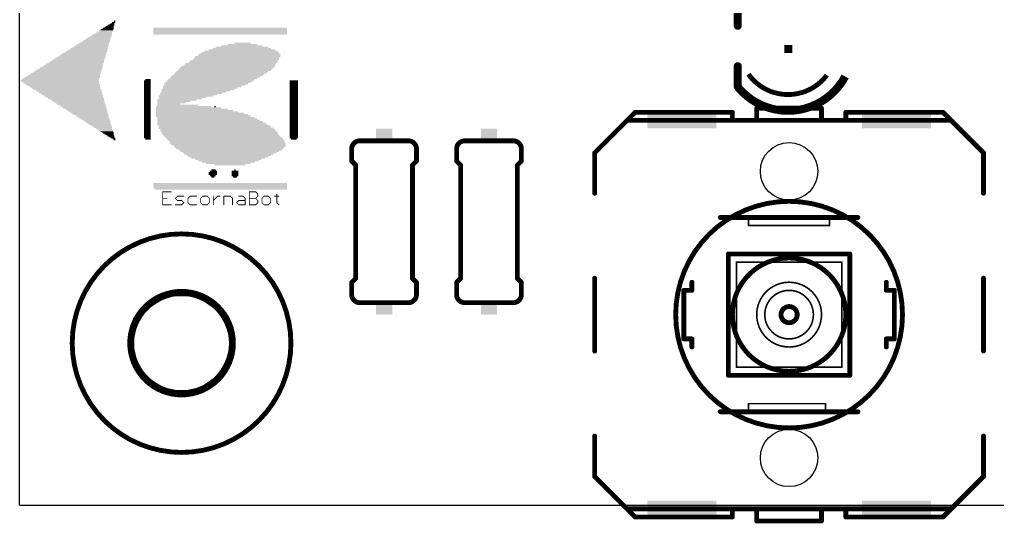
# Model space of a CAD drawing. Extents: x -0.2 to 48.8, y -0.6 to 46.4.
# Drawn here: x 0 to 30.66, y -0.58 to 15.24 of the extents above; entities that cross this region are included whole.
import ezdxf

# ---------------------------------------------------------------- set-up
doc = ezdxf.new("R2010")
doc.units = 0
doc.layers.add('20', color=7, linetype='CONTINUOUS')
doc.layers.add('21', color=253, linetype='CONTINUOUS')

# ---------------------------------------------------------------- blocks, each defined once
blk = doc.blocks.new('RECT')
blk.add_solid([(-0.5, -0.5), (0.5, -0.5), (-0.5, 0.5), (0.5, 0.5)])

msp = doc.modelspace()

# ---------------------------------------------------------------- linework, layer by layer
at = {"layer": '20'}
for q in [(0, 46.375), (48.3825, 0)]:
    msp.add_line((0, 0), q, dxfattribs=at)
for centre, radius in [((24.13, 10.4708), 0.9017), ((5.08, 5.08), 1.5), ((24.13, 1.4792), 0.9017)]:
    msp.add_circle(centre, radius, dxfattribs=at)
at = {"layer": '21'}
for points, const_width in [([(22.5202, 15.675), (22.5202, 15.04)], 0.254), ([(22.5202, 13.77), (22.5202, 13.135)], 0.254), ([(19.05, 12.071), (19.304, 12.325)], 0.1524), ([(22.352, 12.325), (19.304, 12.325)], 0.1524), ([(22.352, 12.325), (22.352, 12.071)], 0.1524), ([(23.114, 12.071), (23.114, 12.452)], 0.1524), ([(23.114, 12.452), (25.146, 12.452)], 0.1524), ([(25.146, 12.452), (25.146, 12.071)], 0.1524), ([(28.956, 12.325), (25.908, 12.325)], 0.1524), ([(25.908, 12.325), (25.908, 12.071)], 0.1524), ([(29.21, 12.071), (28.956, 12.325)], 0.1524), ([(19.05, 12.071), (18.034, 11.055)], 0.1524), ([(19.05, 12.071), (22.352, 12.071)], 0.1524), ([(22.352, 12.071), (23.114, 12.071)], 0.1524), ([(23.114, 12.071), (25.146, 12.071)], 0.1524), ([(25.908, 12.071), (25.146, 12.071)], 0.1524), ([(29.21, 12.071), (25.908, 12.071)], 0.1524), ([(30.226, 11.055), (29.21, 12.071)], 0.1524), ([(12.192, 11.43), (10.668, 11.43)], 0.1524), ([(13.958, 11.43), (15.482, 11.43)], 0.1524), ([(10.414, 11.176), (10.414, 10.795)], 0.1524), ([(12.446, 11.176), (12.446, 10.795)], 0.1524), ([(13.704, 11.176), (13.704, 10.795)], 0.1524), ([(15.736, 11.176), (15.736, 10.795)], 0.1524), ([(18.034, 11.055), (18.034, 9.785)], 0.1524), ([(30.226, 11.055), (30.226, 9.785)], 0.1524), ([(10.541, 10.668), (10.414, 10.795)], 0.1524), ([(10.541, 10.668), (10.541, 7.112)], 0.1524), ([(12.319, 10.668), (12.446, 10.795)], 0.1524), ([(12.319, 10.668), (12.319, 7.112)], 0.1524), ([(13.831, 10.668), (13.704, 10.795)], 0.1524), ([(13.831, 7.112), (13.831, 10.668)], 0.1524), ([(15.609, 10.668), (15.736, 10.795)], 0.1524), ([(15.609, 7.112), (15.609, 10.668)], 0.1524), ([(4.7565, 9.8285), (4.4853, 9.8285)], 0.0254), ([(4.4853, 9.8285), (4.4853, 9.4218)], 0.0254), ([(7.2022, 9.4218), (7.2022, 9.8285)], 0.0254), ([(7.2022, 9.8285), (7.4056, 9.8285)], 0.0254), ([(7.4056, 9.8285), (7.4734, 9.7607)], 0.0254), ([(4.4853, 9.6252), (4.6209, 9.6252)], 0.0254), ([(4.8829, 9.6252), (4.9507, 9.6929)], 0.0254), ([(4.9507, 9.5574), (4.8829, 9.6252)], 0.0254), ([(4.9507, 9.6929), (5.1541, 9.6929)], 0.0254), ([(5.0863, 9.5574), (4.9507, 9.5574)], 0.0254), ([(5.1541, 9.4896), (5.0863, 9.5574)], 0.0254), ([(5.3483, 9.6929), (5.2805, 9.6252)], 0.0254), ([(5.2805, 9.6252), (5.2805, 9.4896)], 0.0254), ([(5.5517, 9.6929), (5.3483, 9.6929)], 0.0254), ([(5.7459, 9.6929), (5.6781, 9.6252)], 0.0254), ([(5.6781, 9.6252), (5.6781, 9.4896)], 0.0254), ([(5.8815, 9.6929), (5.7459, 9.6929)], 0.0254), ([(5.9493, 9.6252), (5.8815, 9.6929)], 0.0254), ([(5.9493, 9.4896), (5.9493, 9.6252)], 0.0254), ([(6.0757, 9.4218), (6.0757, 9.6929)], 0.0254), ([(6.0757, 9.5574), (6.2113, 9.6929)], 0.0254), ([(6.2113, 9.6929), (6.2791, 9.6929)], 0.0254), ([(6.407, 9.4218), (6.407, 9.6929)], 0.0254), ([(6.407, 9.6929), (6.6104, 9.6929)], 0.0254), ([(6.6104, 9.6929), (6.6782, 9.6252)], 0.0254), ([(6.6782, 9.6252), (6.6782, 9.4218)], 0.0254), ([(6.8046, 9.4896), (6.8724, 9.5574)], 0.0254), ([(6.8724, 9.6929), (7.008, 9.6929)], 0.0254), ([(6.8724, 9.5574), (7.0758, 9.5574)], 0.0254), ([(7.008, 9.6929), (7.0758, 9.6252)], 0.0254), ([(7.0758, 9.6252), (7.0758, 9.4218)], 0.0254), ([(7.2022, 9.6252), (7.4056, 9.6252)], 0.0254), ([(7.4734, 9.6929), (7.4056, 9.6252)], 0.0254), ([(7.4056, 9.6252), (7.4734, 9.5574)], 0.0254), ([(7.4734, 9.7607), (7.4734, 9.6929)], 0.0254), ([(7.4734, 9.5574), (7.4734, 9.4896)], 0.0254), ([(7.6676, 9.6929), (7.5998, 9.6252)], 0.0254), ([(7.5998, 9.6252), (7.5998, 9.4896)], 0.0254), ([(7.8032, 9.6929), (7.6676, 9.6929)], 0.0254), ([(7.871, 9.6252), (7.8032, 9.6929)], 0.0254), ([(7.871, 9.4896), (7.871, 9.6252)], 0.0254), ([(7.9974, 9.6929), (8.133, 9.6929)], 0.0254), ([(8.0652, 9.7607), (8.0652, 9.4896)], 0.0254), ([(4.4853, 9.4218), (4.7565, 9.4218)], 0.0254), ([(4.8829, 9.4218), (5.0863, 9.4218)], 0.0254), ([(5.0863, 9.4218), (5.1541, 9.4896)], 0.0254), ([(5.2805, 9.4896), (5.3483, 9.4218)], 0.0254), ([(5.3483, 9.4218), (5.5517, 9.4218)], 0.0254), ([(5.6781, 9.4896), (5.7459, 9.4218)], 0.0254), ([(5.7459, 9.4218), (5.8815, 9.4218)], 0.0254), ([(5.8815, 9.4218), (5.9493, 9.4896)], 0.0254), ([(6.8724, 9.4218), (6.8046, 9.4896)], 0.0254), ([(7.0758, 9.4218), (6.8724, 9.4218)], 0.0254), ([(7.4056, 9.4218), (7.2022, 9.4218)], 0.0254), ([(7.4734, 9.4896), (7.4056, 9.4218)], 0.0254), ([(7.5998, 9.4896), (7.6676, 9.4218)], 0.0254), ([(7.6676, 9.4218), (7.8032, 9.4218)], 0.0254), ([(7.8032, 9.4218), (7.871, 9.4896)], 0.0254), ([(8.0652, 9.4896), (8.133, 9.4218)], 0.0254), ([(22.86, 9.023), (21.971, 9.023)], 0.1524), ([(25.4, 9.023), (22.86, 9.023)], 0.1524), ([(22.86, 9.023), (22.86, 8.769)], 0.0508), ([(26.289, 9.023), (25.4, 9.023)], 0.1524), ([(25.4, 8.769), (25.4, 9.023)], 0.0508), ([(25.4, 8.769), (22.86, 8.769)], 0.0508), ([(22.225, 7.88), (26.035, 7.88)], 0.1524), ([(22.225, 7.88), (22.225, 4.07)], 0.1524), ([(26.035, 4.07), (26.035, 7.88)], 0.1524), ([(22.479, 7.626), (25.781, 7.626)], 0.0508), ([(22.479, 7.626), (22.479, 4.324)], 0.0508), ([(25.781, 4.324), (25.781, 7.626)], 0.0508), ([(10.541, 7.112), (10.414, 6.985)], 0.1524), ([(10.414, 6.604), (10.414, 6.985)], 0.1524), ([(12.319, 7.112), (12.446, 6.985)], 0.1524), ([(12.446, 6.604), (12.446, 6.985)], 0.1524), ([(13.831, 7.112), (13.704, 6.985)], 0.1524), ([(13.704, 6.604), (13.704, 6.985)], 0.1524), ([(15.609, 7.112), (15.736, 6.985)], 0.1524), ([(15.736, 6.604), (15.736, 6.985)], 0.1524), ([(18.034, 7.118), (18.034, 4.832)], 0.1524), ([(21.082, 6.737), (21.082, 6.991)], 0.1524), ([(27.178, 6.737), (27.178, 6.991)], 0.1524), ([(30.226, 7.118), (30.226, 4.832)], 0.1524), ([(20.828, 6.737), (21.082, 6.737)], 0.1524), ([(20.828, 6.737), (20.828, 5.213)], 0.1524), ([(27.178, 6.737), (27.432, 6.737)], 0.1524), ([(27.432, 5.213), (27.432, 6.737)], 0.1524), ([(12.192, 6.35), (10.668, 6.35)], 0.1524), ([(13.958, 6.35), (15.482, 6.35)], 0.1524), ([(21.082, 5.213), (20.828, 5.213)], 0.1524), ([(21.082, 5.213), (21.082, 4.959)], 0.1524), ([(27.432, 5.213), (27.178, 5.213)], 0.1524), ([(27.178, 5.213), (27.178, 4.959)], 0.1524), ([(25.781, 4.324), (22.479, 4.324)], 0.0508), ([(26.035, 4.07), (22.225, 4.07)], 0.1524), ([(25.273, 3.181), (22.86, 3.181)], 0.0508), ([(22.86, 3.181), (22.86, 2.927)], 0.0508), ([(25.273, 3.181), (25.273, 2.927)], 0.0508), ([(21.971, 2.927), (22.86, 2.927)], 0.1524), ([(22.86, 2.927), (25.273, 2.927)], 0.1524), ([(25.273, 2.927), (26.289, 2.927)], 0.1524), ([(18.034, 2.165), (18.034, 0.895)], 0.1524), ([(30.226, 0.895), (30.226, 2.165)], 0.1524), ([(18.034, 0.895), (19.05, -0.121)], 0.1524), ([(29.21, -0.121), (30.226, 0.895)], 0.1524), ([(19.05, -0.121), (22.352, -0.121)], 0.1524), ([(19.304, -0.375), (19.05, -0.121)], 0.1524), ([(22.352, -0.375), (19.304, -0.375)], 0.1524), ([(22.352, -0.121), (22.352, -0.375)], 0.1524), ([(22.352, -0.121), (23.114, -0.121)], 0.1524), ([(23.114, -0.502), (23.114, -0.121)], 0.1524), ([(23.114, -0.121), (25.146, -0.121)], 0.1524), ([(25.146, -0.121), (25.146, -0.502)], 0.1524), ([(25.146, -0.121), (25.908, -0.121)], 0.1524), ([(25.908, -0.121), (25.908, -0.375)], 0.1524), ([(25.908, -0.121), (29.21, -0.121)], 0.1524), ([(28.956, -0.375), (25.908, -0.375)], 0.1524), ([(29.21, -0.121), (28.956, -0.375)], 0.1524), ([(23.114, -0.502), (25.146, -0.502)], 0.1524)]:
    msp.add_lwpolyline(points, dxfattribs=dict(at, const_width=const_width))
for points, const_width in [([(22.4567, 15.04, 1), (22.5837, 15.04)], 0.127), ([(22.5837, 13.77, 1), (22.4567, 13.77)], 0.127), ([(22.8549, 13.5192, 0.2422), (24.095, 12.881)], 0.1524), ([(24.095, 12.373, 0.277), (25.8879, 13.4488)], 0.254), ([(24.095, 12.881, 0.2361), (25.3142, 13.4906)], 0.1524), ([(22.4567, 13.135, 1), (22.5837, 13.135)], 0.127), ([(22.534, 13.1041, 0.2226), (24.095, 12.373)], 0.254), ([(19.304, 12.3631, 1), (19.304, 12.2869)], 0.0762), ([(19.3309, 12.2981, 1), (19.2771, 12.3519)], 0.0762), ([(22.3901, 12.325, 1), (22.3139, 12.325)], 0.0762), ([(22.352, 12.2869, 1), (22.352, 12.3631)], 0.0762), ([(23.1521, 12.452, 1), (23.0759, 12.452)], 0.0762), ([(23.114, 12.4901, 1), (23.114, 12.4139)], 0.0762), ([(25.1841, 12.452, 1), (25.1079, 12.452)], 0.0762), ([(25.146, 12.4139, 1), (25.146, 12.4901)], 0.0762), ([(25.908, 12.3631, 1), (25.908, 12.2869)], 0.0762), ([(25.9461, 12.325, 1), (25.8699, 12.325)], 0.0762), ([(28.9829, 12.3519, 1), (28.9291, 12.2981)], 0.0762), ([(28.956, 12.2869, 1), (28.956, 12.3631)], 0.0762), ([(19.05, 12.1091, 1), (19.05, 12.0329)], 0.0762), ([(19.0231, 12.0979, 1), (19.0769, 12.0441)], 0.0762), ([(19.0769, 12.0441, 1), (19.0231, 12.0979)], 0.0762), ([(22.352, 12.1091, 1), (22.352, 12.0329)], 0.0762), ([(22.3139, 12.071, 1), (22.3901, 12.071)], 0.0762), ([(22.352, 12.0329, 1), (22.352, 12.1091)], 0.0762), ([(23.114, 12.1091, 1), (23.114, 12.0329)], 0.0762), ([(23.0759, 12.071, 1), (23.1521, 12.071)], 0.0762), ([(23.114, 12.0329, 1), (23.114, 12.1091)], 0.0762), ([(25.146, 12.1091, 1), (25.146, 12.0329)], 0.0762), ([(25.1079, 12.071, 1), (25.1841, 12.071)], 0.0762), ([(25.146, 12.0329, 1), (25.146, 12.1091)], 0.0762), ([(25.908, 12.1091, 1), (25.908, 12.0329)], 0.0762), ([(25.8699, 12.071, 1), (25.9461, 12.071)], 0.0762), ([(25.908, 12.0329, 1), (25.908, 12.1091)], 0.0762), ([(29.2369, 12.0979, 1), (29.1831, 12.0441)], 0.0762), ([(29.1831, 12.0441, 1), (29.2369, 12.0979)], 0.0762), ([(29.21, 12.0329, 1), (29.21, 12.1091)], 0.0762), ([(10.668, 11.43, 0.4142), (10.414, 11.176)], 0.1524), ([(10.668, 11.4681, 1), (10.668, 11.3919)], 0.0762), ([(10.668, 11.3919, 1), (10.668, 11.4681)], 0.0762), ([(12.446, 11.176, 0.4142), (12.192, 11.43)], 0.1524), ([(12.192, 11.4681, 1), (12.192, 11.3919)], 0.0762), ([(12.192, 11.3919, 1), (12.192, 11.4681)], 0.0762), ([(13.958, 11.43, 0.4142), (13.704, 11.176)], 0.1524), ([(13.958, 11.4681, 1), (13.958, 11.3919)], 0.0762), ([(13.958, 11.3919, 1), (13.958, 11.4681)], 0.0762), ([(15.736, 11.176, 0.4142), (15.482, 11.43)], 0.1524), ([(15.482, 11.4681, 1), (15.482, 11.3919)], 0.0762), ([(15.482, 11.3919, 1), (15.482, 11.4681)], 0.0762), ([(10.4521, 11.176, 1), (10.3759, 11.176)], 0.0762), ([(10.3759, 11.176, 1), (10.4521, 11.176)], 0.0762), ([(12.4841, 11.176, 1), (12.4079, 11.176)], 0.0762), ([(12.4079, 11.176, 1), (12.4841, 11.176)], 0.0762), ([(13.7421, 11.176, 1), (13.6659, 11.176)], 0.0762), ([(13.6659, 11.176, 1), (13.7421, 11.176)], 0.0762), ([(15.7741, 11.176, 1), (15.6979, 11.176)], 0.0762), ([(15.6979, 11.176, 1), (15.7741, 11.176)], 0.0762), ([(18.0721, 11.055, 1), (17.9959, 11.055)], 0.0762), ([(18.0071, 11.0819, 1), (18.0609, 11.0281)], 0.0762), ([(30.2641, 11.055, 1), (30.1879, 11.055)], 0.0762), ([(30.1991, 11.0281, 1), (30.2529, 11.0819)], 0.0762), ([(10.3759, 10.795, 1), (10.4521, 10.795)], 0.0762), ([(10.4409, 10.8219, 1), (10.3871, 10.7681)], 0.0762), ([(10.5791, 10.668, 1), (10.5029, 10.668)], 0.0762), ([(10.5141, 10.6411, 1), (10.5679, 10.6949)], 0.0762), ([(12.3571, 10.668, 1), (12.2809, 10.668)], 0.0762), ([(12.2921, 10.6949, 1), (12.3459, 10.6411)], 0.0762), ([(12.4079, 10.795, 1), (12.4841, 10.795)], 0.0762), ([(12.4729, 10.7681, 1), (12.4191, 10.8219)], 0.0762), ([(13.6659, 10.795, 1), (13.7421, 10.795)], 0.0762), ([(13.7309, 10.8219, 1), (13.6771, 10.7681)], 0.0762), ([(13.8691, 10.668, 1), (13.7929, 10.668)], 0.0762), ([(13.8041, 10.6411, 1), (13.8579, 10.6949)], 0.0762), ([(15.6471, 10.668, 1), (15.5709, 10.668)], 0.0762), ([(15.5821, 10.6949, 1), (15.6359, 10.6411)], 0.0762), ([(15.6979, 10.795, 1), (15.7741, 10.795)], 0.0762), ([(15.7629, 10.7681, 1), (15.7091, 10.8219)], 0.0762), ([(4.4853, 9.8349, 1), (4.4853, 9.8222)], 0.0127), ([(4.4917, 9.8285, 1), (4.479, 9.8285)], 0.0127), ([(4.7565, 9.8222, 1), (4.7565, 9.8349)], 0.0127), ([(7.2086, 9.8285, 1), (7.1959, 9.8285)], 0.0127), ([(7.2022, 9.8349, 1), (7.2022, 9.8222)], 0.0127), ([(7.4101, 9.833, 1), (7.4011, 9.824)], 0.0127), ([(7.4056, 9.8222, 1), (7.4056, 9.8349)], 0.0127), ([(17.9959, 9.785, 1), (18.0721, 9.785)], 0.0762), ([(30.1879, 9.785, 1), (30.2641, 9.785)], 0.0762), ([(4.4853, 9.6315, 1), (4.4853, 9.6188)], 0.0127), ([(4.6209, 9.6188, 1), (4.6209, 9.6315)], 0.0127), ([(4.8874, 9.6296, 1), (4.8784, 9.6207)], 0.0127), ([(4.8784, 9.6296, 1), (4.8874, 9.6207)], 0.0127), ([(4.9507, 9.6993, 1), (4.9507, 9.6866)], 0.0127), ([(4.9507, 9.5637, 1), (4.9507, 9.551)], 0.0127), ([(4.9552, 9.6885, 1), (4.9462, 9.6974)], 0.0127), ([(4.9462, 9.5529, 1), (4.9552, 9.5619)], 0.0127), ([(5.0908, 9.5619, 1), (5.0818, 9.5529)], 0.0127), ([(5.0863, 9.551, 1), (5.0863, 9.5637)], 0.0127), ([(5.1541, 9.6866, 1), (5.1541, 9.6993)], 0.0127), ([(5.276, 9.6296, 1), (5.285, 9.6207)], 0.0127), ([(5.2869, 9.6252, 1), (5.2742, 9.6252)], 0.0127), ([(5.3483, 9.6993, 1), (5.3483, 9.6866)], 0.0127), ([(5.3528, 9.6885, 1), (5.3438, 9.6974)], 0.0127), ([(5.5517, 9.6866, 1), (5.5517, 9.6993)], 0.0127), ([(5.6736, 9.6296, 1), (5.6826, 9.6207)], 0.0127), ([(5.6845, 9.6252, 1), (5.6718, 9.6252)], 0.0127), ([(5.7459, 9.6993, 1), (5.7459, 9.6866)], 0.0127), ([(5.7504, 9.6885, 1), (5.7414, 9.6974)], 0.0127), ([(5.886, 9.6974, 1), (5.877, 9.6885)], 0.0127), ([(5.8815, 9.6866, 1), (5.8815, 9.6993)], 0.0127), ([(5.9556, 9.6252, 1), (5.9429, 9.6252)], 0.0127), ([(5.9448, 9.6207, 1), (5.9538, 9.6296)], 0.0127), ([(6.0821, 9.6929, 1), (6.0694, 9.6929)], 0.0127), ([(6.0712, 9.5619, 1), (6.0802, 9.5529)], 0.0127), ([(6.2113, 9.6993, 1), (6.2113, 9.6866)], 0.0127), ([(6.2158, 9.6885, 1), (6.2068, 9.6974)], 0.0127), ([(6.2791, 9.6866, 1), (6.2791, 9.6993)], 0.0127), ([(6.4134, 9.6929, 1), (6.4007, 9.6929)], 0.0127), ([(6.407, 9.6993, 1), (6.407, 9.6866)], 0.0127), ([(6.6149, 9.6974, 1), (6.6059, 9.6885)], 0.0127), ([(6.6104, 9.6866, 1), (6.6104, 9.6993)], 0.0127), ([(6.6845, 9.6252, 1), (6.6718, 9.6252)], 0.0127), ([(6.6737, 9.6207, 1), (6.6827, 9.6296)], 0.0127), ([(6.8724, 9.6993, 1), (6.8724, 9.6866)], 0.0127), ([(6.8724, 9.5637, 1), (6.8724, 9.551)], 0.0127), ([(6.8769, 9.5529, 1), (6.8679, 9.5619)], 0.0127), ([(7.0125, 9.6974, 1), (7.0035, 9.6885)], 0.0127), ([(7.008, 9.6866, 1), (7.008, 9.6993)], 0.0127), ([(7.0821, 9.6252, 1), (7.0694, 9.6252)], 0.0127), ([(7.0713, 9.6207, 1), (7.0803, 9.6296)], 0.0127), ([(7.0758, 9.551, 1), (7.0758, 9.5637)], 0.0127), ([(7.2022, 9.6315, 1), (7.2022, 9.6188)], 0.0127), ([(7.4101, 9.6296, 1), (7.4011, 9.6207)], 0.0127), ([(7.4011, 9.6296, 1), (7.4101, 9.6207)], 0.0127), ([(7.4056, 9.6188, 1), (7.4056, 9.6315)], 0.0127), ([(7.4797, 9.7607, 1), (7.467, 9.7607)], 0.0127), ([(7.467, 9.6929, 1), (7.4797, 9.6929)], 0.0127), ([(7.4797, 9.5574, 1), (7.467, 9.5574)], 0.0127), ([(7.4689, 9.7562, 1), (7.4779, 9.7652)], 0.0127), ([(7.4779, 9.6885, 1), (7.4689, 9.6974)], 0.0127), ([(7.4689, 9.5529, 1), (7.4779, 9.5619)], 0.0127), ([(7.6062, 9.6252, 1), (7.5935, 9.6252)], 0.0127), ([(7.5953, 9.6296, 1), (7.6043, 9.6207)], 0.0127), ([(7.6676, 9.6993, 1), (7.6676, 9.6866)], 0.0127), ([(7.6721, 9.6885, 1), (7.6631, 9.6974)], 0.0127), ([(7.8077, 9.6974, 1), (7.7987, 9.6885)], 0.0127), ([(7.8032, 9.6866, 1), (7.8032, 9.6993)], 0.0127), ([(7.8773, 9.6252, 1), (7.8646, 9.6252)], 0.0127), ([(7.8665, 9.6207, 1), (7.8755, 9.6296)], 0.0127), ([(7.9974, 9.6993, 1), (7.9974, 9.6866)], 0.0127), ([(8.0715, 9.7607, 1), (8.0588, 9.7607)], 0.0127), ([(8.133, 9.6866, 1), (8.133, 9.6993)], 0.0127), ([(24.13, 2.419, 1), (24.13, 9.531, 1), (24.13, 2.419)], 0.1524), ([(4.4853, 9.4281, 1), (4.4853, 9.4154)], 0.0127), ([(4.479, 9.4218, 1), (4.4917, 9.4218)], 0.0127), ([(4.7565, 9.4154, 1), (4.7565, 9.4281)], 0.0127), ([(4.8829, 9.4281, 1), (4.8829, 9.4154)], 0.0127), ([(5.0818, 9.4263, 1), (5.0908, 9.4173)], 0.0127), ([(5.0863, 9.4154, 1), (5.0863, 9.4281)], 0.0127), ([(5.1586, 9.4851, 1), (5.1496, 9.4941)], 0.0127), ([(5.1496, 9.4851, 1), (5.1586, 9.4941)], 0.0127), ([(5.285, 9.4941, 1), (5.276, 9.4851)], 0.0127), ([(5.2742, 9.4896, 1), (5.2869, 9.4896)], 0.0127), ([(5.3483, 9.4281, 1), (5.3483, 9.4154)], 0.0127), ([(5.3438, 9.4173, 1), (5.3528, 9.4263)], 0.0127), ([(5.5517, 9.4154, 1), (5.5517, 9.4281)], 0.0127), ([(5.6826, 9.4941, 1), (5.6736, 9.4851)], 0.0127), ([(5.6718, 9.4896, 1), (5.6845, 9.4896)], 0.0127), ([(5.7459, 9.4281, 1), (5.7459, 9.4154)], 0.0127), ([(5.7414, 9.4173, 1), (5.7504, 9.4263)], 0.0127), ([(5.877, 9.4263, 1), (5.886, 9.4173)], 0.0127), ([(5.8815, 9.4154, 1), (5.8815, 9.4281)], 0.0127), ([(5.9429, 9.4896, 1), (5.9556, 9.4896)], 0.0127), ([(5.9538, 9.4851, 1), (5.9448, 9.4941)], 0.0127), ([(6.0694, 9.4218, 1), (6.0821, 9.4218)], 0.0127), ([(6.4007, 9.4218, 1), (6.4134, 9.4218)], 0.0127), ([(6.6718, 9.4218, 1), (6.6845, 9.4218)], 0.0127), ([(6.8091, 9.4941, 1), (6.8001, 9.4851)], 0.0127), ([(6.8001, 9.4941, 1), (6.8091, 9.4851)], 0.0127), ([(6.8724, 9.4281, 1), (6.8724, 9.4154)], 0.0127), ([(6.8679, 9.4173, 1), (6.8769, 9.4263)], 0.0127), ([(7.0694, 9.4218, 1), (7.0821, 9.4218)], 0.0127), ([(7.0758, 9.4154, 1), (7.0758, 9.4281)], 0.0127), ([(7.2022, 9.4281, 1), (7.2022, 9.4154)], 0.0127), ([(7.1959, 9.4218, 1), (7.2086, 9.4218)], 0.0127), ([(7.4011, 9.4263, 1), (7.4101, 9.4173)], 0.0127), ([(7.4056, 9.4154, 1), (7.4056, 9.4281)], 0.0127), ([(7.467, 9.4896, 1), (7.4797, 9.4896)], 0.0127), ([(7.4779, 9.4851, 1), (7.4689, 9.4941)], 0.0127), ([(7.6043, 9.4941, 1), (7.5953, 9.4851)], 0.0127), ([(7.5935, 9.4896, 1), (7.6062, 9.4896)], 0.0127), ([(7.6676, 9.4281, 1), (7.6676, 9.4154)], 0.0127), ([(7.6631, 9.4173, 1), (7.6721, 9.4263)], 0.0127), ([(7.7987, 9.4263, 1), (7.8077, 9.4173)], 0.0127), ([(7.8032, 9.4154, 1), (7.8032, 9.4281)], 0.0127), ([(7.8646, 9.4896, 1), (7.8773, 9.4896)], 0.0127), ([(7.8755, 9.4851, 1), (7.8665, 9.4941)], 0.0127), ([(8.0588, 9.4896, 1), (8.0715, 9.4896)], 0.0127), ([(8.0697, 9.4941, 1), (8.0607, 9.4851)], 0.0127), ([(8.1285, 9.4173, 1), (8.1375, 9.4263)], 0.0127), ([(21.971, 9.0611, 1), (21.971, 8.9849)], 0.0762), ([(22.86, 9.0611, 1), (22.86, 8.9849)], 0.0762), ([(22.86, 8.9849, 1), (22.86, 9.0611)], 0.0762), ([(22.8727, 9.023, 1), (22.8473, 9.023)], 0.0254), ([(25.4, 9.0611, 1), (25.4, 8.9849)], 0.0762), ([(25.4, 8.9849, 1), (25.4, 9.0611)], 0.0762), ([(25.4127, 9.023, 1), (25.3873, 9.023)], 0.0254), ([(26.289, 8.9849, 1), (26.289, 9.0611)], 0.0762), ([(22.86, 8.7817, 1), (22.86, 8.7563)], 0.0254), ([(22.8473, 8.769, 1), (22.8727, 8.769)], 0.0254), ([(25.3873, 8.769, 1), (25.4127, 8.769)], 0.0254), ([(25.4, 8.7563, 1), (25.4, 8.7817)], 0.0254), ([(5.08, 1.651, 1), (5.08, 8.509, 1), (5.08, 1.651)], 0.1524), ([(22.225, 7.9181, 1), (22.225, 7.8419)], 0.0762), ([(22.2631, 7.88, 1), (22.1869, 7.88)], 0.0762), ([(24.13, 4.197, 1), (24.13, 7.753, 1), (24.13, 4.197)], 0.1524), ([(26.0731, 7.88, 1), (25.9969, 7.88)], 0.0762), ([(26.035, 7.8419, 1), (26.035, 7.9181)], 0.0762), ([(22.479, 7.6387, 1), (22.479, 7.6133)], 0.0254), ([(22.4917, 7.626, 1), (22.4663, 7.626)], 0.0254), ([(25.7937, 7.626, 1), (25.7683, 7.626)], 0.0254), ([(25.781, 7.6133, 1), (25.781, 7.6387)], 0.0254), ([(10.4521, 6.985, 1), (10.3759, 6.985)], 0.0762), ([(10.5029, 7.112, 1), (10.5791, 7.112)], 0.0762), ([(10.5679, 7.0851, 1), (10.5141, 7.1389)], 0.0762), ([(12.2809, 7.112, 1), (12.3571, 7.112)], 0.0762), ([(12.3459, 7.1389, 1), (12.2921, 7.0851)], 0.0762), ([(12.4841, 6.985, 1), (12.4079, 6.985)], 0.0762), ([(13.7421, 6.985, 1), (13.6659, 6.985)], 0.0762), ([(13.7929, 7.112, 1), (13.8691, 7.112)], 0.0762), ([(13.8579, 7.0851, 1), (13.8041, 7.1389)], 0.0762), ([(15.5709, 7.112, 1), (15.6471, 7.112)], 0.0762), ([(15.6359, 7.1389, 1), (15.5821, 7.0851)], 0.0762), ([(15.7741, 6.985, 1), (15.6979, 6.985)], 0.0762), ([(18.0721, 7.118, 1), (17.9959, 7.118)], 0.0762), ([(21.1201, 6.991, 1), (21.0439, 6.991)], 0.0762), ([(27.2161, 6.991, 1), (27.1399, 6.991)], 0.0762), ([(30.2641, 7.118, 1), (30.1879, 7.118)], 0.0762), ([(5.08, 3.48, 1), (5.08, 6.68, 1), (5.08, 3.48)], 0.2032), ([(10.3871, 7.0119, 1), (10.4409, 6.9581)], 0.0762), ([(12.4191, 6.9581, 1), (12.4729, 7.0119)], 0.0762), ([(13.6771, 7.0119, 1), (13.7309, 6.9581)], 0.0762), ([(15.7091, 6.9581, 1), (15.7629, 7.0119)], 0.0762), ([(20.828, 6.7751, 1), (20.828, 6.6989)], 0.0762), ([(20.8661, 6.737, 1), (20.7899, 6.737)], 0.0762), ([(21.0439, 6.737, 1), (21.1201, 6.737)], 0.0762), ([(21.082, 6.6989, 1), (21.082, 6.7751)], 0.0762), ([(24.13, 4.959, 1), (24.13, 6.991, 1), (24.13, 4.959)], 0.0508), ([(24.13, 5.213, 1), (24.13, 6.737, 1), (24.13, 5.213)], 0.0508), ([(27.178, 6.7751, 1), (27.178, 6.6989)], 0.0762), ([(27.1399, 6.737, 1), (27.2161, 6.737)], 0.0762), ([(27.4701, 6.737, 1), (27.3939, 6.737)], 0.0762), ([(27.432, 6.6989, 1), (27.432, 6.7751)], 0.0762), ([(10.414, 6.604, 0.4142), (10.668, 6.35)], 0.1524), ([(10.4521, 6.604, 1), (10.3759, 6.604)], 0.0762), ([(10.3759, 6.604, 1), (10.4521, 6.604)], 0.0762), ([(12.192, 6.35, 0.4142), (12.446, 6.604)], 0.1524), ([(12.4841, 6.604, 1), (12.4079, 6.604)], 0.0762), ([(12.4079, 6.604, 1), (12.4841, 6.604)], 0.0762), ([(13.704, 6.604, 0.4142), (13.958, 6.35)], 0.1524), ([(13.7421, 6.604, 1), (13.6659, 6.604)], 0.0762), ([(13.6659, 6.604, 1), (13.7421, 6.604)], 0.0762), ([(15.482, 6.35, 0.4142), (15.736, 6.604)], 0.1524), ([(15.7741, 6.604, 1), (15.6979, 6.604)], 0.0762), ([(15.6979, 6.604, 1), (15.7741, 6.604)], 0.0762), ([(10.668, 6.3881, 1), (10.668, 6.3119)], 0.0762), ([(10.668, 6.3119, 1), (10.668, 6.3881)], 0.0762), ([(12.192, 6.3881, 1), (12.192, 6.3119)], 0.0762), ([(12.192, 6.3119, 1), (12.192, 6.3881)], 0.0762), ([(13.958, 6.3881, 1), (13.958, 6.3119)], 0.0762), ([(13.958, 6.3119, 1), (13.958, 6.3881)], 0.0762), ([(15.482, 6.3881, 1), (15.482, 6.3119)], 0.0762), ([(15.482, 6.3119, 1), (15.482, 6.3881)], 0.0762), ([(24.13, 5.721, 1), (24.13, 6.229, 1), (24.13, 5.721)], 0.1524), ([(20.828, 5.2511, 1), (20.828, 5.1749)], 0.0762), ([(20.7899, 5.213, 1), (20.8661, 5.213)], 0.0762), ([(21.1201, 5.213, 1), (21.0439, 5.213)], 0.0762), ([(21.082, 5.1749, 1), (21.082, 5.2511)], 0.0762), ([(27.178, 5.2511, 1), (27.178, 5.1749)], 0.0762), ([(27.2161, 5.213, 1), (27.1399, 5.213)], 0.0762), ([(27.3939, 5.213, 1), (27.4701, 5.213)], 0.0762), ([(27.432, 5.1749, 1), (27.432, 5.2511)], 0.0762), ([(21.0439, 4.959, 1), (21.1201, 4.959)], 0.0762), ([(27.1399, 4.959, 1), (27.2161, 4.959)], 0.0762), ([(17.9959, 4.832, 1), (18.0721, 4.832)], 0.0762), ([(30.1879, 4.832, 1), (30.2641, 4.832)], 0.0762), ([(22.479, 4.3367, 1), (22.479, 4.3113)], 0.0254), ([(22.4663, 4.324, 1), (22.4917, 4.324)], 0.0254), ([(25.7683, 4.324, 1), (25.7937, 4.324)], 0.0254), ([(25.781, 4.3113, 1), (25.781, 4.3367)], 0.0254), ([(22.225, 4.1081, 1), (22.225, 4.0319)], 0.0762), ([(22.1869, 4.07, 1), (22.2631, 4.07)], 0.0762), ([(25.9969, 4.07, 1), (26.0731, 4.07)], 0.0762), ([(26.035, 4.0319, 1), (26.035, 4.1081)], 0.0762), ([(22.86, 3.1937, 1), (22.86, 3.1683)], 0.0254), ([(22.8727, 3.181, 1), (22.8473, 3.181)], 0.0254), ([(25.2857, 3.181, 1), (25.2603, 3.181)], 0.0254), ([(25.273, 3.1683, 1), (25.273, 3.1937)], 0.0254), ([(21.971, 2.9651, 1), (21.971, 2.8889)], 0.0762), ([(22.86, 2.9651, 1), (22.86, 2.8889)], 0.0762), ([(22.86, 2.8889, 1), (22.86, 2.9651)], 0.0762), ([(22.8473, 2.927, 1), (22.8727, 2.927)], 0.0254), ([(25.273, 2.9651, 1), (25.273, 2.8889)], 0.0762), ([(25.273, 2.8889, 1), (25.273, 2.9651)], 0.0762), ([(25.2603, 2.927, 1), (25.2857, 2.927)], 0.0254), ([(26.289, 2.8889, 1), (26.289, 2.9651)], 0.0762), ([(18.0721, 2.165, 1), (17.9959, 2.165)], 0.0762), ([(30.2641, 2.165, 1), (30.1879, 2.165)], 0.0762), ([(17.9959, 0.895, 1), (18.0721, 0.895)], 0.0762), ([(18.0609, 0.9219, 1), (18.0071, 0.8681)], 0.0762), ([(30.1879, 0.895, 1), (30.2641, 0.895)], 0.0762), ([(30.2529, 0.8681, 1), (30.1991, 0.9219)], 0.0762), ([(19.05, -0.0829, 1), (19.05, -0.1591)], 0.0762), ([(19.0769, -0.0941, 1), (19.0231, -0.1479)], 0.0762), ([(19.0231, -0.1479, 1), (19.0769, -0.0941)], 0.0762), ([(19.304, -0.3369, 1), (19.304, -0.4131)], 0.0762), ([(22.3901, -0.121, 1), (22.3139, -0.121)], 0.0762), ([(22.352, -0.0829, 1), (22.352, -0.1591)], 0.0762), ([(22.352, -0.1591, 1), (22.352, -0.0829)], 0.0762), ([(22.352, -0.4131, 1), (22.352, -0.3369)], 0.0762), ([(23.1521, -0.121, 1), (23.0759, -0.121)], 0.0762), ([(23.114, -0.0829, 1), (23.114, -0.1591)], 0.0762), ([(23.114, -0.1591, 1), (23.114, -0.0829)], 0.0762), ([(25.1841, -0.121, 1), (25.1079, -0.121)], 0.0762), ([(25.146, -0.0829, 1), (25.146, -0.1591)], 0.0762), ([(25.146, -0.1591, 1), (25.146, -0.0829)], 0.0762), ([(25.9461, -0.121, 1), (25.8699, -0.121)], 0.0762), ([(25.908, -0.0829, 1), (25.908, -0.1591)], 0.0762), ([(25.908, -0.3369, 1), (25.908, -0.4131)], 0.0762), ([(25.908, -0.1591, 1), (25.908, -0.0829)], 0.0762), ([(28.956, -0.4131, 1), (28.956, -0.3369)], 0.0762), ([(29.1831, -0.0941, 1), (29.2369, -0.1479)], 0.0762), ([(29.2369, -0.1479, 1), (29.1831, -0.0941)], 0.0762), ([(29.21, -0.1591, 1), (29.21, -0.0829)], 0.0762), ([(19.2771, -0.4019, 1), (19.3309, -0.3481)], 0.0762), ([(22.3139, -0.375, 1), (22.3901, -0.375)], 0.0762), ([(23.114, -0.4639, 1), (23.114, -0.5401)], 0.0762), ([(23.0759, -0.502, 1), (23.1521, -0.502)], 0.0762), ([(25.1079, -0.502, 1), (25.1841, -0.502)], 0.0762), ([(25.146, -0.5401, 1), (25.146, -0.4639)], 0.0762), ([(25.8699, -0.375, 1), (25.9461, -0.375)], 0.0762), ([(28.9291, -0.3481, 1), (28.9829, -0.4019)], 0.0762)]:
    msp.add_lwpolyline(points, format="xyb", dxfattribs=dict(at, const_width=const_width))

# ---------------------------------------------------------------- block references
for p, xscale, yscale, rotation in [((2.8241, 15.0164), 0.254, 0.0254, 180), ((2.8622, 15.0418), 0.2286, 0.0254, 180), ((2.8749, 15.0672), 0.2032, 0.0254, 180), ((2.9003, 15.0926), 0.1524, 0.0254, 180), ((2.9257, 15.118), 0.1016, 0.0254, 180), ((2.9511, 15.1434), 0.1016, 0.0254, 180), ((2.9765, 15.1688), 0.0508, 0.0254, 180), ((2.9892, 15.1942), 0.0254, 0.0254, 180), ((2.5447, 14.7116), 0.6604, 0.0254, 180), ((2.5701, 14.737), 0.6096, 0.0254, 180), ((2.5955, 14.7624), 0.6096, 0.0254, 180), ((2.6209, 14.7878), 0.5588, 0.0254, 180), ((2.6463, 14.8132), 0.508, 0.0254, 180), ((2.659, 14.8386), 0.4826, 0.0254, 180), ((2.6971, 14.864), 0.4572, 0.0254, 180), ((2.7098, 14.8894), 0.4318, 0.0254, 180), ((2.7352, 14.9148), 0.381, 0.0254, 180), ((2.7606, 14.9402), 0.381, 0.0254, 180), ((2.786, 14.9656), 0.3302, 0.0254, 180), ((2.8114, 14.991), 0.2794, 0.0254, 180), ((2.2653, 14.4068), 1.0668, 0.0254, 180), ((2.2907, 14.4322), 1.016, 0.0254, 180), ((2.3034, 14.4576), 0.9906, 0.0254, 180), ((2.3288, 14.483), 0.9398, 0.0254, 180), ((2.3669, 14.5084), 0.9144, 0.0254, 180), ((2.3796, 14.5338), 0.889, 0.0254, 180), ((2.405, 14.5592), 0.8382, 0.0254, 180), ((2.4304, 14.5846), 0.8382, 0.0254, 180), ((2.4558, 14.61), 0.7874, 0.0254, 180), ((2.4685, 14.6354), 0.762, 0.0254, 180), ((2.4939, 14.6608), 0.7112, 0.0254, 180), ((2.532, 14.6862), 0.6858, 0.0254, 180), ((24.105, 14.31), 0.25, 0.25, 180), ((1.9732, 14.102), 1.4478, 0.0254, 180), ((1.9986, 14.1274), 1.397, 0.0254, 180), ((2.024, 14.1528), 1.397, 0.0254, 180), ((2.0494, 14.1782), 1.3462, 0.0254, 180), ((2.0748, 14.2036), 1.2954, 0.0254, 180), ((2.1002, 14.229), 1.2954, 0.0254, 180), ((2.1256, 14.2544), 1.2446, 0.0254, 180), ((2.1383, 14.2798), 1.2192, 0.0254, 180), ((2.1637, 14.3052), 1.1684, 0.0254, 180), ((2.1891, 14.3306), 1.1684, 0.0254, 180), ((2.2145, 14.356), 1.1176, 0.0254, 180), ((2.2399, 14.3814), 1.0668, 0.0254, 180), ((1.6938, 13.7972), 1.8542, 0.0254, 180), ((1.7192, 13.8226), 1.8034, 0.0254, 180), ((1.7319, 13.848), 1.778, 0.0254, 180), ((1.77, 13.8734), 1.7526, 0.0254, 180), ((1.7954, 13.8988), 1.7018, 0.0254, 180), ((1.8081, 13.9242), 1.6764, 0.0254, 180), ((1.8335, 13.9496), 1.6256, 0.0254, 180), ((1.8589, 13.975), 1.6256, 0.0254, 180), ((1.8843, 14.0004), 1.5748, 0.0254, 180), ((1.897, 14.0258), 1.5494, 0.0254, 180), ((1.9351, 14.0512), 1.524, 0.0254, 180), ((1.9605, 14.0766), 1.4732, 0.0254, 180), ((1.4017, 13.4924), 2.2352, 0.0254, 180), ((1.4398, 13.5178), 2.2098, 0.0254, 180), ((1.4525, 13.5432), 2.1844, 0.0254, 180), ((1.4779, 13.5686), 2.1336, 0.0254, 180), ((1.5033, 13.594), 2.0828, 0.0254, 180), ((1.5287, 13.6194), 2.0828, 0.0254, 180), ((1.5541, 13.6448), 2.032, 0.0254, 180), ((1.5668, 13.6702), 2.0066, 0.0254, 180), ((1.6049, 13.6956), 1.9812, 0.0254, 180), ((1.6176, 13.721), 1.9558, 0.0254, 180), ((1.643, 13.7464), 1.905, 0.0254, 180), ((1.6684, 13.7718), 1.8542, 0.0254, 180), ((1.2493, 13.3146), 2.4384, 0.0254, 180), ((1.2747, 13.34), 2.4384, 0.0254, 180), ((1.2747, 13.2892), 2.4384, 0.0254, 180), ((1.2874, 13.3654), 2.413, 0.0254, 180), ((1.3001, 13.2638), 2.3876, 0.0254, 180), ((1.3128, 13.3908), 2.3622, 0.0254, 180), ((1.3128, 13.2384), 2.3622, 0.0254, 180), ((1.3382, 13.4162), 2.3622, 0.0254, 180), ((1.3509, 13.213), 2.3368, 0.0254, 180), ((1.3636, 13.4416), 2.3114, 0.0254, 180), ((1.3636, 13.1876), 2.3114, 0.0254, 180), ((1.389, 13.467), 2.2606, 0.0254, 180), ((1.389, 13.1622), 2.2606, 0.0254, 180), ((1.4144, 13.1368), 2.2098, 0.0254, 180), ((1.4398, 13.1114), 2.2098, 0.0254, 180), ((1.4652, 13.086), 2.159, 0.0254, 180), ((1.4779, 13.0606), 2.1336, 0.0254, 180), ((1.516, 13.0352), 2.1082, 0.0254, 180), ((1.5414, 13.0098), 2.0574, 0.0254, 180), ((1.5541, 12.9844), 2.032, 0.0254, 180), ((1.5795, 12.959), 1.9812, 0.0254, 180), ((1.6049, 12.9336), 1.9812, 0.0254, 180), ((1.6303, 12.9082), 1.9304, 0.0254, 180), ((1.643, 12.8828), 1.905, 0.0254, 180), ((1.6811, 12.8574), 1.8796, 0.0254, 180), ((1.7065, 12.832), 1.8288, 0.0254, 180), ((1.7192, 12.8066), 1.8034, 0.0254, 180), ((1.7446, 12.7812), 1.7526, 0.0254, 180), ((1.77, 12.7558), 1.7526, 0.0254, 180), ((1.7954, 12.7304), 1.7018, 0.0254, 180), ((1.8208, 12.705), 1.651, 0.0254, 180), ((1.8462, 12.6796), 1.651, 0.0254, 180), ((1.8716, 12.6542), 1.6002, 0.0254, 180), ((1.8843, 12.6288), 1.5748, 0.0254, 180), ((1.9097, 12.6034), 1.524, 0.0254, 180), ((1.9351, 12.578), 1.524, 0.0254, 180), ((1.9605, 12.5526), 1.4732, 0.0254, 180), ((1.9859, 12.5272), 1.4224, 0.0254, 180), ((2.0113, 12.5018), 1.4224, 0.0254, 180), ((2.0367, 12.4764), 1.3716, 0.0254, 180), ((2.0494, 12.451), 1.3462, 0.0254, 180), ((2.0748, 12.4256), 1.2954, 0.0254, 180), ((2.1129, 12.4002), 1.27, 0.0254, 180), ((2.1256, 12.3748), 1.2446, 0.0254, 180), ((2.151, 12.3494), 1.1938, 0.0254, 180), ((2.1637, 12.324), 1.1684, 0.0254, 180), ((2.2018, 12.2986), 1.143, 0.0254, 180), ((2.2145, 12.2732), 1.1176, 0.0254, 180), ((2.2399, 12.2478), 1.0668, 0.0254, 180), ((2.278, 12.2224), 1.0414, 0.0254, 180), ((2.2907, 12.197), 1.016, 0.0254, 180), ((2.3161, 12.1716), 0.9652, 0.0254, 180), ((2.3288, 12.1462), 0.9398, 0.0254, 180), ((2.3669, 12.1208), 0.9144, 0.0254, 180), ((2.3923, 12.0954), 0.8636, 0.0254, 180), ((2.405, 12.07), 0.8382, 0.0254, 180), ((2.4431, 12.0446), 0.8128, 0.0254, 180), ((2.4558, 12.0192), 0.7874, 0.0254, 180), ((2.4812, 11.9938), 0.7366, 0.0254, 180), ((2.4939, 11.9684), 0.7112, 0.0254, 180), ((2.532, 11.943), 0.6858, 0.0254, 180), ((2.5574, 11.9176), 0.635, 0.0254, 180), ((2.5701, 11.8922), 0.6096, 0.0254, 180), ((2.6082, 11.8668), 0.5842, 0.0254, 180), ((2.6209, 11.8414), 0.5588, 0.0254, 180), ((2.6463, 11.816), 0.508, 0.0254, 180), ((2.6717, 11.7906), 0.4572, 0.0254, 180), ((2.6971, 11.7652), 0.4572, 0.0254, 180), ((2.7225, 11.7398), 0.4064, 0.0254, 180), ((2.7352, 11.7144), 0.381, 0.0254, 180), ((2.7733, 11.689), 0.3556, 0.0254, 180), ((2.786, 11.6636), 0.3302, 0.0254, 180), ((11.43, 11.6205), 0.381, 0.508, 90), ((14.72, 11.6205), 0.381, 0.508, 270), ((2.8114, 11.6382), 0.2794, 0.0254, 180), ((2.8368, 11.6128), 0.2286, 0.0254, 180), ((2.8622, 11.5874), 0.2286, 0.0254, 180), ((2.8876, 11.562), 0.1778, 0.0254, 180), ((2.9003, 11.5366), 0.1524, 0.0254, 180), ((2.9384, 11.5112), 0.127, 0.0254, 180), ((2.9638, 11.4858), 0.0762, 0.0254, 180), ((2.9765, 11.4604), 0.0508, 0.0254, 180), ((11.43, 6.1595), 0.381, 0.508, 90), ((14.72, 6.1595), 0.381, 0.508, 270)]:
    msp.add_blockref('RECT', p, dxfattribs=dict(at, xscale=xscale, yscale=yscale, rotation=rotation))
for p, xscale, yscale in [((6.2929, 14.9548), 4.191, 0.0424), ((6.2929, 14.9125), 4.191, 0.0422), ((6.2929, 14.8702), 4.191, 0.0424), ((6.2929, 14.8278), 4.191, 0.0424), ((6.2929, 14.7855), 4.191, 0.0422), ((6.9702, 14.4045), 1.3124, 0.0422), ((6.9913, 14.4468), 0.9314, 0.0424), ((6.9914, 14.4892), 0.508, 0.0424), ((6.8855, 14.1082), 2.5822, 0.0424), ((6.9066, 14.1505), 2.54, 0.0422), ((6.9279, 14.1928), 2.413, 0.0424), ((6.949, 14.2352), 2.286, 0.0424), ((6.9702, 14.2775), 2.0744, 0.0422), ((6.9702, 14.3198), 1.8204, 0.0424), ((6.9701, 14.3622), 1.651, 0.0424), ((6.5892, 13.8118), 2.8364, 0.0424), ((6.6315, 13.8542), 2.8362, 0.0424), ((6.695, 13.8965), 2.794, 0.0422), ((6.7162, 13.9388), 2.7516, 0.0424), ((6.7797, 13.9812), 2.7094, 0.0424), ((6.8009, 14.0235), 2.667, 0.0422), ((6.8431, 14.0658), 2.667, 0.0424), ((6.2082, 13.4732), 2.8364, 0.0424), ((6.2505, 13.5155), 2.8362, 0.0422), ((6.314, 13.5578), 2.8788, 0.0424), ((6.3563, 13.6002), 2.8786, 0.0424), ((6.4199, 13.6425), 2.921, 0.0422), ((6.4621, 13.6848), 2.921, 0.0424), ((6.5045, 13.7272), 2.921, 0.0424), ((6.5469, 13.7695), 2.921, 0.0422), ((4.0068, 13.3038), 0.2116, 0.0424), ((4.0068, 13.2615), 0.2116, 0.0422), ((4.0068, 13.2192), 0.2116, 0.0424), ((4.0068, 13.1768), 0.2116, 0.0424), ((4.028, 13.3462), 0.1692, 0.0424), ((5.8483, 13.2192), 2.6246, 0.0424), ((5.806, 13.1768), 2.54, 0.0424), ((5.9119, 13.2615), 2.667, 0.0422), ((5.9753, 13.3038), 2.7094, 0.0424), ((6.0177, 13.3462), 2.7094, 0.0424), ((6.0812, 13.3885), 2.7516, 0.0422), ((6.1446, 13.4308), 2.794, 0.0424), ((8.6, 13.3038), 0.254, 0.0424), ((8.6, 13.2615), 0.254, 0.0422), ((8.6, 13.2192), 0.254, 0.0424), ((8.6, 13.1768), 0.254, 0.0424), ((4.0068, 13.1345), 0.2116, 0.0422), ((4.0068, 13.0922), 0.2116, 0.0424), ((4.0068, 13.0498), 0.2116, 0.0424), ((4.0068, 13.0075), 0.2116, 0.0422), ((4.0068, 12.9652), 0.2116, 0.0424), ((4.0068, 12.9228), 0.2116, 0.0424), ((4.0068, 12.8805), 0.2116, 0.0422), ((5.3827, 12.9228), 1.9474, 0.0424), ((5.298, 12.8805), 1.778, 0.0422), ((5.5944, 13.0498), 2.286, 0.0424), ((5.5309, 13.0075), 2.159, 0.0422), ((5.4674, 12.9652), 2.032, 0.0424), ((5.7213, 13.1345), 2.4554, 0.0422), ((5.6578, 13.0922), 2.3284, 0.0424), ((8.6, 13.1345), 0.254, 0.0422), ((8.6, 13.0922), 0.254, 0.0424), ((8.6, 13.0498), 0.254, 0.0424), ((8.6, 13.0075), 0.254, 0.0422), ((8.6, 12.9652), 0.254, 0.0424), ((8.6, 12.9228), 0.254, 0.0424), ((8.6, 12.8805), 0.254, 0.0422), ((4.0068, 12.8382), 0.2116, 0.0424), ((4.0068, 12.7958), 0.2116, 0.0424), ((4.0068, 12.7535), 0.2116, 0.0422), ((4.0068, 12.7112), 0.2116, 0.0424), ((4.0068, 12.6688), 0.2116, 0.0424), ((4.0068, 12.6265), 0.2116, 0.0422), ((4.0068, 12.5842), 0.2116, 0.0424), ((4.9382, 12.7112), 1.2276, 0.0424), ((4.8324, 12.6688), 1.016, 0.0424), ((4.7689, 12.6265), 0.889, 0.0422), ((4.6842, 12.5842), 0.7196, 0.0424), ((5.2133, 12.8382), 1.6934, 0.0424), ((5.1075, 12.7958), 1.4818, 0.0424), ((5.044, 12.7535), 1.3548, 0.0422), ((8.6, 12.8382), 0.254, 0.0424), ((8.6, 12.7958), 0.254, 0.0424), ((8.6, 12.7535), 0.254, 0.0422), ((8.6, 12.7112), 0.254, 0.0424), ((8.6, 12.6688), 0.254, 0.0424), ((8.6, 12.6265), 0.254, 0.0422), ((8.6, 12.5842), 0.254, 0.0424), ((4.0068, 12.5418), 0.2116, 0.0424), ((4.0068, 12.4995), 0.2116, 0.0422), ((4.0068, 12.4572), 0.2116, 0.0424), ((4.0068, 12.4148), 0.2116, 0.0424), ((4.0068, 12.3725), 0.2116, 0.0422), ((4.0068, 12.3302), 0.2116, 0.0424), ((4.0068, 12.2878), 0.2116, 0.0424), ((4.0068, 12.2455), 0.2116, 0.0422), ((5.1498, 12.4995), 1.7356, 0.0422), ((5.298, 12.4572), 2.032, 0.0424), ((5.4038, 12.4148), 2.2436, 0.0424), ((5.4885, 12.3725), 2.413, 0.0422), ((5.5732, 12.3302), 2.5824, 0.0424), ((5.6578, 12.2878), 2.7516, 0.0424), ((5.7213, 12.2455), 2.8786, 0.0422), ((4.9594, 12.5418), 1.27, 0.0424), ((6.1235, 12.4995), 0.0422, 0.0422), ((8.6, 12.5418), 0.254, 0.0424), ((8.6, 12.4995), 0.254, 0.0422), ((8.6, 12.4572), 0.254, 0.0424), ((8.6, 12.4148), 0.254, 0.0424), ((8.6, 12.3725), 0.254, 0.0422), ((8.6, 12.3302), 0.254, 0.0424), ((8.6, 12.2878), 0.254, 0.0424), ((8.6, 12.2455), 0.254, 0.0422), ((20.7645, 12.071), 2.159, 0.508), ((27.4955, 12.071), 2.159, 0.508), ((4.0068, 12.2032), 0.2116, 0.0424), ((4.0068, 12.1608), 0.2116, 0.0424), ((4.0068, 12.1185), 0.2116, 0.0422), ((4.0068, 12.0762), 0.2116, 0.0424), ((4.0068, 12.0338), 0.2116, 0.0424), ((4.0068, 11.9915), 0.2116, 0.0422), ((4.0068, 11.9492), 0.2116, 0.0424), ((5.7637, 12.2032), 2.9634, 0.0424), ((5.8484, 12.1608), 3.048, 0.0424), ((5.8907, 12.1185), 3.1326, 0.0422), ((5.933, 12.0762), 3.2172, 0.0424), ((5.9754, 12.0338), 3.302, 0.0424), ((6.0177, 11.9915), 3.3866, 0.0422), ((6.0389, 11.9492), 3.429, 0.0424), ((8.6, 12.2032), 0.254, 0.0424), ((8.6, 12.1608), 0.254, 0.0424), ((8.6, 12.1185), 0.254, 0.0422), ((8.6, 12.0762), 0.254, 0.0424), ((8.6, 12.0338), 0.254, 0.0424), ((8.6, 11.9915), 0.254, 0.0422), ((8.6, 11.9492), 0.254, 0.0424), ((4.0068, 11.9068), 0.2116, 0.0424), ((4.0068, 11.8645), 0.2116, 0.0422), ((4.0068, 11.8222), 0.2116, 0.0424), ((4.0068, 11.7798), 0.2116, 0.0424), ((4.0068, 11.7375), 0.2116, 0.0422), ((4.0068, 11.6952), 0.2116, 0.0424), ((4.0068, 11.6528), 0.2116, 0.0424), ((6.1023, 11.9068), 3.4714, 0.0424), ((6.1235, 11.8645), 3.5138, 0.0422), ((6.1658, 11.8222), 3.5984, 0.0424), ((6.2082, 11.7798), 3.5984, 0.0424), ((6.2293, 11.7375), 3.6406, 0.0422), ((6.2717, 11.6952), 3.6406, 0.0424), ((6.2717, 11.6528), 3.6406, 0.0424), ((8.6, 11.9068), 0.254, 0.0424), ((8.6, 11.8645), 0.254, 0.0422), ((8.6, 11.8222), 0.254, 0.0424), ((8.6, 11.7798), 0.254, 0.0424), ((8.6, 11.7375), 0.254, 0.0422), ((8.6, 11.6952), 0.254, 0.0424), ((8.6, 11.6528), 0.254, 0.0424), ((4.0068, 11.6105), 0.2116, 0.0422), ((4.0068, 11.5682), 0.2116, 0.0424), ((4.0068, 11.5258), 0.2116, 0.0424), ((4.028, 11.4835), 0.1692, 0.0422), ((6.314, 11.6105), 3.6408, 0.0422), ((6.3563, 11.5682), 3.6406, 0.0424), ((6.3987, 11.5258), 3.6406, 0.0424), ((6.441, 11.4835), 3.6408, 0.0422), ((6.4833, 11.4412), 3.6406, 0.0424), ((6.5045, 11.3988), 3.5982, 0.0424), ((6.5257, 11.3565), 3.6406, 0.0422), ((8.6, 11.6105), 0.254, 0.0422), ((8.6, 11.5682), 0.254, 0.0424), ((8.6, 11.5258), 0.254, 0.0424), ((8.6, 11.4835), 0.1692, 0.0422), ((6.5468, 11.3142), 3.5984, 0.0424), ((6.5892, 11.2718), 3.5136, 0.0424), ((6.5891, 11.2295), 3.429, 0.0422), ((6.5892, 11.1872), 3.3444, 0.0424), ((6.6103, 11.1448), 3.2174, 0.0424), ((6.5892, 11.1025), 3.0904, 0.0422), ((6.5891, 11.0602), 2.921, 0.0424), ((6.568, 11.0178), 2.794, 0.0424), ((6.568, 10.9755), 2.6248, 0.0422), ((6.5468, 10.9332), 2.4976, 0.0424), ((6.5468, 10.8908), 2.3284, 0.0424), ((6.5468, 10.8485), 2.0744, 0.0422), ((6.5469, 10.8062), 1.905, 0.0424), ((6.5469, 10.7638), 1.651, 0.0424), ((6.5469, 10.7215), 1.397, 0.0422), ((6.06, 10.4252), 0.254, 0.0424), ((6.0812, 10.4675), 0.2116, 0.0422), ((6.0811, 10.5098), 0.127, 0.0424), ((6.5892, 10.6792), 0.9736, 0.0424), ((6.7585, 10.4675), 0.2118, 0.0422), ((6.7585, 10.4252), 0.2118, 0.0424), ((6.7585, 10.5098), 0.0422, 0.0424), ((6.06, 10.3828), 0.254, 0.0424), ((6.06, 10.3405), 0.1692, 0.0422), ((6.06, 10.2982), 0.0848, 0.0424), ((6.7585, 10.3828), 0.2118, 0.0424), ((6.7585, 10.3405), 0.2118, 0.0422), ((6.7585, 10.2982), 0.127, 0.0424), ((6.2929, 10.0865), 4.191, 0.0422), ((6.2929, 10.0442), 4.191, 0.0424), ((6.2929, 10.0018), 4.191, 0.0424), ((6.2929, 9.9595), 4.191, 0.0422), ((6.314, 9.9172), 4.1488, 0.0424), ((20.7645, -0.121), 2.159, 0.508), ((27.4955, -0.121), 2.159, 0.508)]:
    msp.add_blockref('RECT', p, dxfattribs=dict(at, xscale=xscale, yscale=yscale))

doc.saveas('drawing.dxf')
